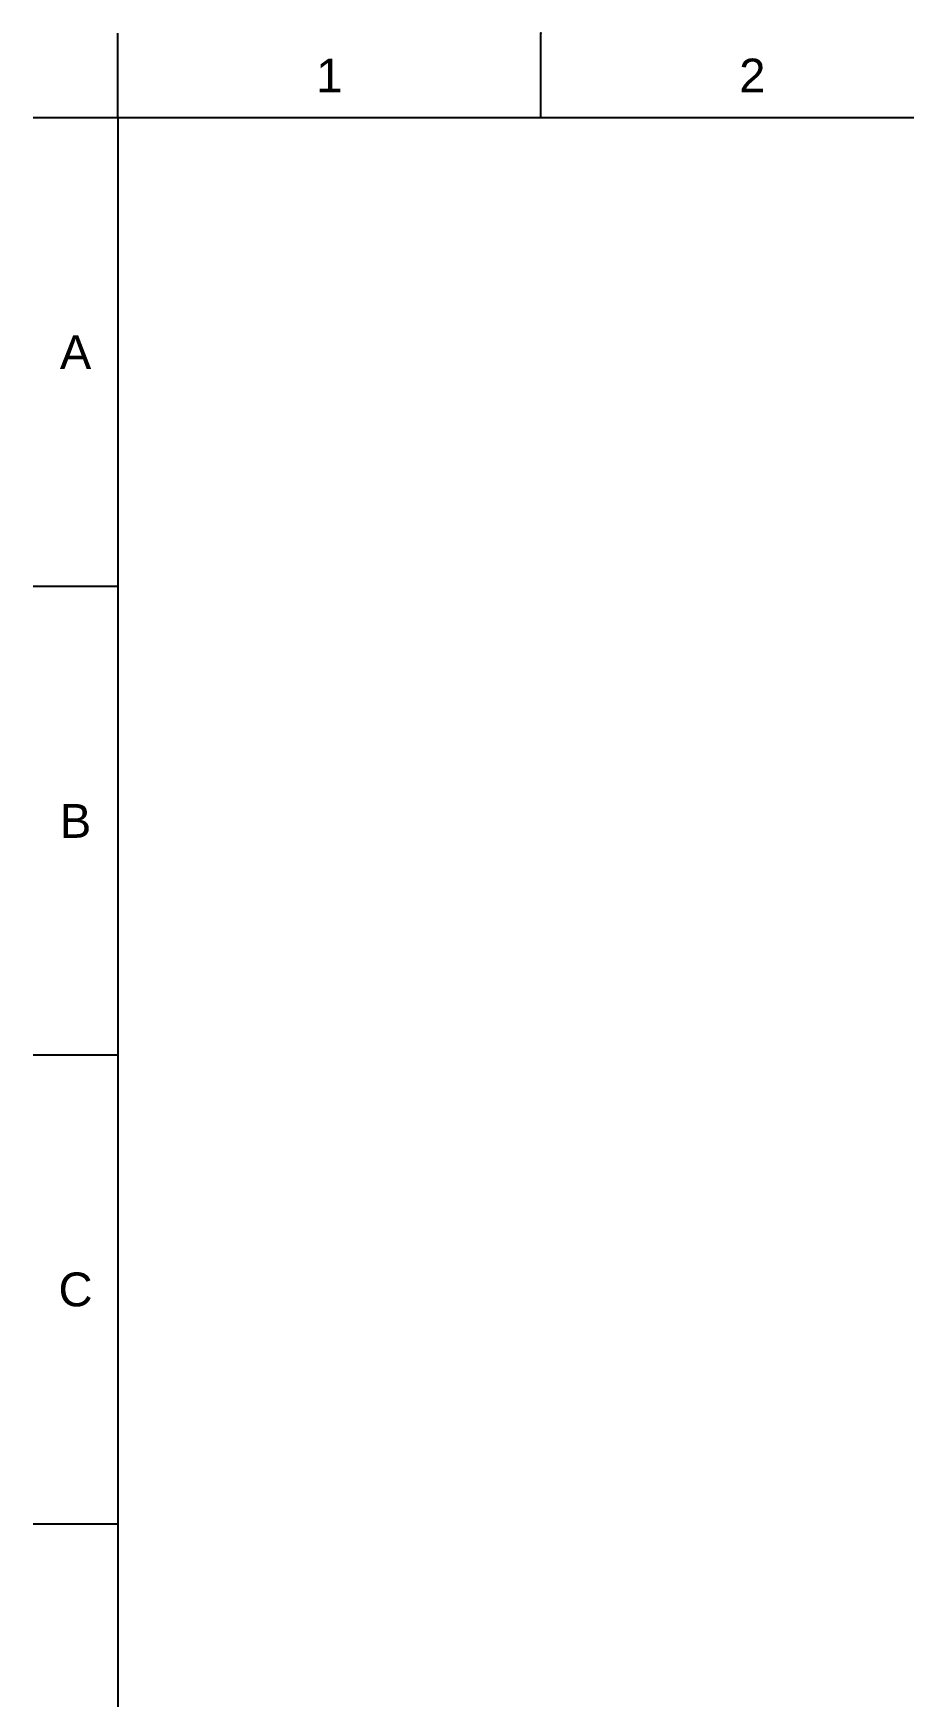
# Model space of a CAD drawing. Header units: millimetres. Extents: x 601 to 1195, y -13 to 407.
# Drawn here: x 601.1 to 746.6, y 128.7 to 406.7 of the extents above; entities that cross this region are included whole.
import ezdxf

# ---------------------------------------------------------------- set-up
doc = ezdxf.new("R2010")
doc.units = ezdxf.units.MM
doc.header["$LTSCALE"] = 0.1
doc.styles.get("Standard").update_dxf_attribs({"font": 'arial.ttf'})

msp = doc.modelspace()

# ---------------------------------------------------------------- linework, layer by layer
for p, q in [((615.2102, 392.5863), (615.2102, 406.7277)), ((685.9173, 392.5863), (685.9173, 406.7277)), ((615.2102, 392.5863), (601.0688, 392.5863)), ((1180.8668, 392.5863), (615.2102, 392.5863)), ((615.2102, 392.5863), (615.2102, 0.8691)), ((615.2102, 314.2429), (601.0688, 314.2429)), ((615.2102, 235.8994), (601.0688, 235.8994)), ((615.2102, 157.556), (601.0688, 157.556))]:
    msp.add_line(p, q)
msp.add_point((685.9173, 406.7277))

# ---------------------------------------------------------------- texts
at = {"char_height": 5.6566, "attachment_point": 5}
for s, width, insert in [('1', 50, (650.5638, 399.657)), ('2', 50, (721.2708, 399.657)), ('A', 10, (608.1395, 353.4146)), ('B', 10, (608.1395, 275.0711)), ('C', 10, (608.1395, 196.7277))]:
    msp.add_mtext_dynamic_manual_height_columns(s, width=width, gutter_width=12.5, heights=[0], dxfattribs=dict(at, insert=insert))

doc.saveas('drawing.dxf')
